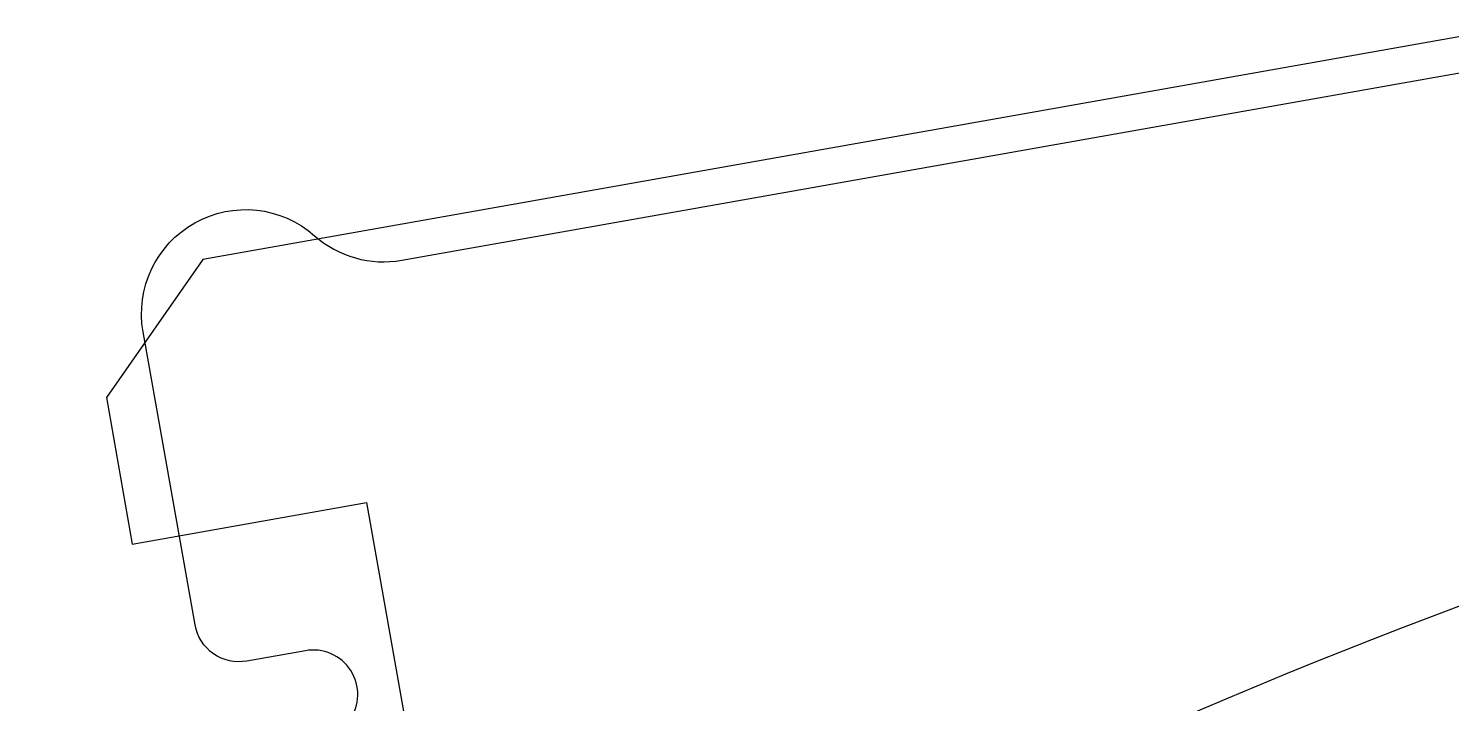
# Model space of a CAD drawing. Header units: millimetres. Extents: x 0 to 8967983, y -224399 to 13801.
# Drawn here: x 71350.16 to 71355.99, y -193461.96 to -193459.19 of the extents above; entities that cross this region are included whole.
import ezdxf

# ---------------------------------------------------------------- set-up
doc = ezdxf.new("R2010")
doc.units = ezdxf.units.MM
doc.header["$LTSCALE"] = 10
doc.layers.add('Архитектура', color=251, linetype='Continuous')

msp = doc.modelspace()

# ---------------------------------------------------------------- linework, layer by layer
at = {"layer": 'Архитектура', "lineweight": 25, "transparency": 33554684}
for points in [[(71359.2326, -193420.671), (71365.0169, -193453.3072, 0.414326), (71365.6529, -193453.7517), (71366.9735, -193453.5177, 0.410627), (71367.4192, -193452.8885), (71367.3009, -193452.2214, 0.492552), (71367.0362, -193452.0206), (71366.5381, -193452.1089, -0.441111), (71366.2554, -193451.9114), (71365.9874, -193450.0572, -0.208057), (71366.2678, -193449.2014, -0.000016), (71368.1953, -193446.4465, -0.439819), (71369.6386, -193446.1907, -0.000016), (71372.3955, -193448.1153, -0.208057), (71372.9529, -193448.8227), (71373.3384, -193450.656, -0.441111), (71373.1409, -193450.9386), (71372.6427, -193451.0269, 0.492552), (71372.4632, -193451.3064), (71372.5814, -193451.9735, 0.410627), (71373.2162, -193452.4112), (71374.5367, -193452.1772, 0.414326), (71374.9812, -193451.5412), (71369.1968, -193418.905, 0.523933)], [(71359.2326, -193420.671), (71365.0169, -193453.3072, 0.414326), (71365.6529, -193453.7517), (71366.9735, -193453.5177, 0.410627), (71367.4192, -193452.8885), (71367.3009, -193452.2214, 0.492552), (71367.0362, -193452.0206), (71366.5381, -193452.1089, -0.441111), (71366.2554, -193451.9114), (71365.9874, -193450.0572, -0.208057), (71366.2678, -193449.2014, -0.000016), (71368.1953, -193446.4465, -0.439819), (71369.6386, -193446.1907, -0.000016), (71372.3955, -193448.1153, -0.208057), (71372.9529, -193448.8227), (71373.3384, -193450.656, -0.441111), (71373.1409, -193450.9386), (71372.6427, -193451.0269, 0.492552), (71372.4632, -193451.3064), (71372.5814, -193451.9735, 0.410627), (71373.2162, -193452.4112), (71374.5367, -193452.1772, 0.414326), (71374.9812, -193451.5412), (71369.1968, -193418.905, 0.523933)], [(71359.2326, -193420.671), (71365.0169, -193453.3072, 0.414326), (71365.6529, -193453.7517), (71366.9735, -193453.5177, 0.410627), (71367.4192, -193452.8885), (71367.3009, -193452.2214, 0.492552), (71367.0362, -193452.0206), (71366.5381, -193452.1089, -0.441111), (71366.2554, -193451.9114), (71365.9874, -193450.0572, -0.208057), (71366.2678, -193449.2014, -0.000016), (71368.1953, -193446.4465, -0.439819), (71369.6386, -193446.1907, -0.000016), (71372.3955, -193448.1153, -0.208057), (71372.9529, -193448.8227), (71373.3384, -193450.656, -0.441111), (71373.1409, -193450.9386), (71372.6427, -193451.0269, 0.492552), (71372.4632, -193451.3064), (71372.5814, -193451.9735, 0.410627), (71373.2162, -193452.4112), (71374.5367, -193452.1772, 0.414326), (71374.9812, -193451.5412), (71369.1968, -193418.905, 0.523933)], [(71359.2326, -193420.671), (71365.0169, -193453.3072, 0.414326), (71365.6529, -193453.7517), (71366.9735, -193453.5177, 0.410627), (71367.4192, -193452.8885), (71367.3009, -193452.2214, 0.492552), (71367.0362, -193452.0206), (71366.5381, -193452.1089, -0.441111), (71366.2554, -193451.9114), (71365.9874, -193450.0572, -0.208057), (71366.2678, -193449.2014, -0.000016), (71368.1953, -193446.4465, -0.439819), (71369.6386, -193446.1907, -0.000016), (71372.3955, -193448.1153, -0.208057), (71372.9529, -193448.8227), (71373.3384, -193450.656, -0.441111), (71373.1409, -193450.9386), (71372.6427, -193451.0269, 0.492552), (71372.4632, -193451.3064), (71372.5814, -193451.9735, 0.410627), (71373.2162, -193452.4112), (71374.5367, -193452.1772, 0.414326), (71374.9812, -193451.5412), (71369.1968, -193418.905, 0.523933)], [(71359.2326, -193420.671), (71365.0169, -193453.3072, 0.414326), (71365.6529, -193453.7517), (71366.9735, -193453.5177, 0.410627), (71367.4192, -193452.8885), (71367.3009, -193452.2214, 0.492552), (71367.0362, -193452.0206), (71366.5381, -193452.1089, -0.441111), (71366.2554, -193451.9114), (71365.9874, -193450.0572, -0.208057), (71366.2678, -193449.2014, -0.000016), (71368.1953, -193446.4465, -0.439819), (71369.6386, -193446.1907, -0.000016), (71372.3955, -193448.1153, -0.208057), (71372.9529, -193448.8227), (71373.3384, -193450.656, -0.441111), (71373.1409, -193450.9386), (71372.6427, -193451.0269, 0.492552), (71372.4632, -193451.3064), (71372.5814, -193451.9735, 0.410627), (71373.2162, -193452.4112), (71374.5367, -193452.1772, 0.414326), (71374.9812, -193451.5412), (71369.1968, -193418.905, 0.523933)], [(71359.2326, -193420.671), (71365.0169, -193453.3072, 0.414326), (71365.6529, -193453.7517), (71366.9735, -193453.5177, 0.410627), (71367.4192, -193452.8885), (71367.3009, -193452.2214, 0.492552), (71367.0362, -193452.0206), (71366.5381, -193452.1089, -0.441111), (71366.2554, -193451.9114), (71365.9874, -193450.0572, -0.208057), (71366.2678, -193449.2014, -0.000016), (71368.1953, -193446.4465, -0.439819), (71369.6386, -193446.1907, -0.000016), (71372.3955, -193448.1153, -0.208057), (71372.9529, -193448.8227), (71373.3384, -193450.656, -0.441111), (71373.1409, -193450.9386), (71372.6427, -193451.0269, 0.492552), (71372.4632, -193451.3064), (71372.5814, -193451.9735, 0.410627), (71373.2162, -193452.4112), (71374.5367, -193452.1772, 0.414326), (71374.9812, -193451.5412), (71369.1968, -193418.905, 0.523933)], [(71359.2326, -193420.671), (71365.0169, -193453.3072, 0.414326), (71365.6529, -193453.7517), (71366.9735, -193453.5177, 0.410627), (71367.4192, -193452.8885), (71367.3009, -193452.2214, 0.492552), (71367.0362, -193452.0206), (71366.5381, -193452.1089, -0.441111), (71366.2554, -193451.9114), (71365.9874, -193450.0572, -0.208057), (71366.2678, -193449.2014, -0.000016), (71368.1953, -193446.4465, -0.439819), (71369.6386, -193446.1907, -0.000016), (71372.3955, -193448.1153, -0.208057), (71372.9529, -193448.8227), (71373.3384, -193450.656, -0.441111), (71373.1409, -193450.9386), (71372.6427, -193451.0269, 0.492552), (71372.4632, -193451.3064), (71372.5814, -193451.9735, 0.410627), (71373.2162, -193452.4112), (71374.5367, -193452.1772, 0.414326), (71374.9812, -193451.5412), (71369.1968, -193418.905, 0.523933)], [(71359.2326, -193420.671), (71365.0169, -193453.3072, 0.414326), (71365.6529, -193453.7517), (71366.9735, -193453.5177, 0.410627), (71367.4192, -193452.8885), (71367.3009, -193452.2214, 0.492552), (71367.0362, -193452.0206), (71366.5381, -193452.1089, -0.441111), (71366.2554, -193451.9114), (71365.9874, -193450.0572, -0.208057), (71366.2678, -193449.2014, -0.000016), (71368.1953, -193446.4465, -0.439819), (71369.6386, -193446.1907, -0.000016), (71372.3955, -193448.1153, -0.208057), (71372.9529, -193448.8227), (71373.3384, -193450.656, -0.441111), (71373.1409, -193450.9386), (71372.6427, -193451.0269, 0.492552), (71372.4632, -193451.3064), (71372.5814, -193451.9735, 0.410627), (71373.2162, -193452.4112), (71374.5367, -193452.1772, 0.414326), (71374.9812, -193451.5412), (71369.1968, -193418.905, 0.523933)], [(71359.2326, -193420.671), (71365.0169, -193453.3072, 0.414326), (71365.6529, -193453.7517), (71366.9735, -193453.5177, 0.410627), (71367.4192, -193452.8885), (71367.3009, -193452.2214, 0.492552), (71367.0362, -193452.0206), (71366.5381, -193452.1089, -0.441111), (71366.2554, -193451.9114), (71365.9874, -193450.0572, -0.208057), (71366.2678, -193449.2014, -0.000016), (71368.1953, -193446.4465, -0.439819), (71369.6386, -193446.1907, -0.000016), (71372.3955, -193448.1153, -0.208057), (71372.9529, -193448.8227), (71373.3384, -193450.656, -0.441111), (71373.1409, -193450.9386), (71372.6427, -193451.0269, 0.492552), (71372.4632, -193451.3064), (71372.5814, -193451.9735, 0.410627), (71373.2162, -193452.4112), (71374.5367, -193452.1772, 0.414326), (71374.9812, -193451.5412), (71369.1968, -193418.905, 0.523933)], [(71359.2326, -193420.671), (71365.0169, -193453.3072, 0.414326), (71365.6529, -193453.7517), (71366.9735, -193453.5177, 0.410627), (71367.4192, -193452.8885), (71367.3009, -193452.2214, 0.492552), (71367.0362, -193452.0206), (71366.5381, -193452.1089, -0.441111), (71366.2554, -193451.9114), (71365.9874, -193450.0572, -0.208057), (71366.2678, -193449.2014, -0.000016), (71368.1953, -193446.4465, -0.439819), (71369.6386, -193446.1907, -0.000016), (71372.3955, -193448.1153, -0.208057), (71372.9529, -193448.8227), (71373.3384, -193450.656, -0.441111), (71373.1409, -193450.9386), (71372.6427, -193451.0269, 0.492552), (71372.4632, -193451.3064), (71372.5814, -193451.9735, 0.410627), (71373.2162, -193452.4112), (71374.5367, -193452.1772, 0.414326), (71374.9812, -193451.5412), (71369.1968, -193418.905, 0.523933)], [(71359.2326, -193420.671), (71365.0169, -193453.3072, 0.414326), (71365.6529, -193453.7517), (71366.9735, -193453.5177, 0.410627), (71367.4192, -193452.8885), (71367.3009, -193452.2214, 0.492552), (71367.0362, -193452.0206), (71366.5381, -193452.1089, -0.441111), (71366.2554, -193451.9114), (71365.9874, -193450.0572, -0.208057), (71366.2678, -193449.2014, -0.000016), (71368.1953, -193446.4465, -0.439819), (71369.6386, -193446.1907, -0.000016), (71372.3955, -193448.1153, -0.208057), (71372.9529, -193448.8227), (71373.3384, -193450.656, -0.441111), (71373.1409, -193450.9386), (71372.6427, -193451.0269, 0.492552), (71372.4632, -193451.3064), (71372.5814, -193451.9735, 0.410627), (71373.2162, -193452.4112), (71374.5367, -193452.1772, 0.414326), (71374.9812, -193451.5412), (71369.1968, -193418.905, 0.523933)], [(71359.2326, -193420.671), (71365.0169, -193453.3072, 0.414326), (71365.6529, -193453.7517), (71366.9735, -193453.5177, 0.410627), (71367.4192, -193452.8885), (71367.3009, -193452.2214, 0.492552), (71367.0362, -193452.0206), (71366.5381, -193452.1089, -0.441111), (71366.2554, -193451.9114), (71365.9874, -193450.0572, -0.208057), (71366.2678, -193449.2014, -0.000016), (71368.1953, -193446.4465, -0.439819), (71369.6386, -193446.1907, -0.000016), (71372.3955, -193448.1153, -0.208057), (71372.9529, -193448.8227), (71373.3384, -193450.656, -0.441111), (71373.1409, -193450.9386), (71372.6427, -193451.0269, 0.492552), (71372.4632, -193451.3064), (71372.5814, -193451.9735, 0.410627), (71373.2162, -193452.4112), (71374.5367, -193452.1772, 0.414326), (71374.9812, -193451.5412), (71369.1968, -193418.905, 0.523933)], [(71359.2326, -193420.671), (71365.0169, -193453.3072, 0.414326), (71365.6529, -193453.7517), (71366.9735, -193453.5177, 0.410627), (71367.4192, -193452.8885), (71367.3009, -193452.2214, 0.492552), (71367.0362, -193452.0206), (71366.5381, -193452.1089, -0.441111), (71366.2554, -193451.9114), (71365.9874, -193450.0572, -0.208057), (71366.2678, -193449.2014, -0.000016), (71368.1953, -193446.4465, -0.439819), (71369.6386, -193446.1907, -0.000016), (71372.3955, -193448.1153, -0.208057), (71372.9529, -193448.8227), (71373.3384, -193450.656, -0.441111), (71373.1409, -193450.9386), (71372.6427, -193451.0269, 0.492552), (71372.4632, -193451.3064), (71372.5814, -193451.9735, 0.410627), (71373.2162, -193452.4112), (71374.5367, -193452.1772, 0.414326), (71374.9812, -193451.5412), (71369.1968, -193418.905, 0.523933)], [(71359.2326, -193420.671), (71365.0169, -193453.3072, 0.414326), (71365.6529, -193453.7517), (71366.9735, -193453.5177, 0.410627), (71367.4192, -193452.8885), (71367.3009, -193452.2214, 0.492552), (71367.0362, -193452.0206), (71366.5381, -193452.1089, -0.441111), (71366.2554, -193451.9114), (71365.9874, -193450.0572, -0.208057), (71366.2678, -193449.2014, -0.000016), (71368.1953, -193446.4465, -0.439819), (71369.6386, -193446.1907, -0.000016), (71372.3955, -193448.1153, -0.208057), (71372.9529, -193448.8227), (71373.3384, -193450.656, -0.441111), (71373.1409, -193450.9386), (71372.6427, -193451.0269, 0.492552), (71372.4632, -193451.3064), (71372.5814, -193451.9735, 0.410627), (71373.2162, -193452.4112), (71374.5367, -193452.1772, 0.414326), (71374.9812, -193451.5412), (71369.1968, -193418.905, 0.523933)], [(71359.2326, -193420.671), (71365.0169, -193453.3072, 0.414326), (71365.6529, -193453.7517), (71366.9735, -193453.5177, 0.410627), (71367.4192, -193452.8885), (71367.3009, -193452.2214, 0.492552), (71367.0362, -193452.0206), (71366.5381, -193452.1089, -0.441111), (71366.2554, -193451.9114), (71365.9874, -193450.0572, -0.208057), (71366.2678, -193449.2014, -0.000016), (71368.1953, -193446.4465, -0.439819), (71369.6386, -193446.1907, -0.000016), (71372.3955, -193448.1153, -0.208057), (71372.9529, -193448.8227), (71373.3384, -193450.656, -0.441111), (71373.1409, -193450.9386), (71372.6427, -193451.0269, 0.492552), (71372.4632, -193451.3064), (71372.5814, -193451.9735, 0.410627), (71373.2162, -193452.4112), (71374.5367, -193452.1772, 0.414326), (71374.9812, -193451.5412), (71369.1968, -193418.905, 0.523933)], [(71359.2326, -193420.671), (71365.0169, -193453.3072, 0.414326), (71365.6529, -193453.7517), (71366.9735, -193453.5177, 0.410627), (71367.4192, -193452.8885), (71367.3009, -193452.2214, 0.492552), (71367.0362, -193452.0206), (71366.5381, -193452.1089, -0.441111), (71366.2554, -193451.9114), (71365.9874, -193450.0572, -0.208057), (71366.2678, -193449.2014, -0.000016), (71368.1953, -193446.4465, -0.439819), (71369.6386, -193446.1907, -0.000016), (71372.3955, -193448.1153, -0.208057), (71372.9529, -193448.8227), (71373.3384, -193450.656, -0.441111), (71373.1409, -193450.9386), (71372.6427, -193451.0269, 0.492552), (71372.4632, -193451.3064), (71372.5814, -193451.9735, 0.410627), (71373.2162, -193452.4112), (71374.5367, -193452.1772, 0.414326), (71374.9812, -193451.5412), (71369.1968, -193418.905, 0.523933)], [(71359.2326, -193420.671), (71365.0169, -193453.3072, 0.414326), (71365.6529, -193453.7517), (71366.9735, -193453.5177, 0.410627), (71367.4192, -193452.8885), (71367.3009, -193452.2214, 0.492552), (71367.0362, -193452.0206), (71366.5381, -193452.1089, -0.441111), (71366.2554, -193451.9114), (71365.9874, -193450.0572, -0.208057), (71366.2678, -193449.2014, -0.000016), (71368.1953, -193446.4465, -0.439819), (71369.6386, -193446.1907, -0.000016), (71372.3955, -193448.1153, -0.208057), (71372.9529, -193448.8227), (71373.3384, -193450.656, -0.441111), (71373.1409, -193450.9386), (71372.6427, -193451.0269, 0.492552), (71372.4632, -193451.3064), (71372.5814, -193451.9735, 0.410627), (71373.2162, -193452.4112), (71374.5367, -193452.1772, 0.414326), (71374.9812, -193451.5412), (71369.1968, -193418.905, 0.523933)], [(71359.2326, -193420.671), (71365.0169, -193453.3072, 0.414326), (71365.6529, -193453.7517), (71366.9735, -193453.5177, 0.410627), (71367.4192, -193452.8885), (71367.3009, -193452.2214, 0.492552), (71367.0362, -193452.0206), (71366.5381, -193452.1089, -0.441111), (71366.2554, -193451.9114), (71365.9874, -193450.0572, -0.208057), (71366.2678, -193449.2014, -0.000016), (71368.1953, -193446.4465, -0.439819), (71369.6386, -193446.1907, -0.000016), (71372.3955, -193448.1153, -0.208057), (71372.9529, -193448.8227), (71373.3384, -193450.656, -0.441111), (71373.1409, -193450.9386), (71372.6427, -193451.0269, 0.492552), (71372.4632, -193451.3064), (71372.5814, -193451.9735, 0.410627), (71373.2162, -193452.4112), (71374.5367, -193452.1772, 0.414326), (71374.9812, -193451.5412), (71369.1968, -193418.905, 0.523933)], [(71359.2326, -193420.671), (71365.0169, -193453.3072, 0.414326), (71365.6529, -193453.7517), (71366.9735, -193453.5177, 0.410627), (71367.4192, -193452.8885), (71367.3009, -193452.2214, 0.492552), (71367.0362, -193452.0206), (71366.5381, -193452.1089, -0.441111), (71366.2554, -193451.9114), (71365.9874, -193450.0572, -0.208057), (71366.2678, -193449.2014, -0.000016), (71368.1953, -193446.4465, -0.439819), (71369.6386, -193446.1907, -0.000016), (71372.3955, -193448.1153, -0.208057), (71372.9529, -193448.8227), (71373.3384, -193450.656, -0.441111), (71373.1409, -193450.9386), (71372.6427, -193451.0269, 0.492552), (71372.4632, -193451.3064), (71372.5814, -193451.9735, 0.410627), (71373.2162, -193452.4112), (71374.5367, -193452.1772, 0.414326), (71374.9812, -193451.5412), (71369.1968, -193418.905, 0.523933)], [(71359.2326, -193420.671), (71365.0169, -193453.3072, 0.414326), (71365.6529, -193453.7517), (71366.9735, -193453.5177, 0.410627), (71367.4192, -193452.8885), (71367.3009, -193452.2214, 0.492552), (71367.0362, -193452.0206), (71366.5381, -193452.1089, -0.441111), (71366.2554, -193451.9114), (71365.9874, -193450.0572, -0.208057), (71366.2678, -193449.2014, -0.000016), (71368.1953, -193446.4465, -0.439819), (71369.6386, -193446.1907, -0.000016), (71372.3955, -193448.1153, -0.208057), (71372.9529, -193448.8227), (71373.3384, -193450.656, -0.441111), (71373.1409, -193450.9386), (71372.6427, -193451.0269, 0.492552), (71372.4632, -193451.3064), (71372.5814, -193451.9735, 0.410627), (71373.2162, -193452.4112), (71374.5367, -193452.1772, 0.414326), (71374.9812, -193451.5412), (71369.1968, -193418.905, 0.523933)], [(71359.2326, -193420.671), (71365.0169, -193453.3072, 0.414326), (71365.6529, -193453.7517), (71366.9735, -193453.5177, 0.410627), (71367.4192, -193452.8885), (71367.3009, -193452.2214, 0.492552), (71367.0362, -193452.0206), (71366.5381, -193452.1089, -0.441111), (71366.2554, -193451.9114), (71365.9874, -193450.0572, -0.208057), (71366.2678, -193449.2014, -0.000016), (71368.1953, -193446.4465, -0.439819), (71369.6386, -193446.1907, -0.000016), (71372.3955, -193448.1153, -0.208057), (71372.9529, -193448.8227), (71373.3384, -193450.656, -0.441111), (71373.1409, -193450.9386), (71372.6427, -193451.0269, 0.492552), (71372.4632, -193451.3064), (71372.5814, -193451.9735, 0.410627), (71373.2162, -193452.4112), (71374.5367, -193452.1772, 0.414326), (71374.9812, -193451.5412), (71369.1968, -193418.905, 0.523933)], [(71359.2326, -193420.671), (71365.0169, -193453.3072, 0.414326), (71365.6529, -193453.7517), (71366.9735, -193453.5177, 0.410627), (71367.4192, -193452.8885), (71367.3009, -193452.2214, 0.492552), (71367.0362, -193452.0206), (71366.5381, -193452.1089, -0.441111), (71366.2554, -193451.9114), (71365.9874, -193450.0572, -0.208057), (71366.2678, -193449.2014, -0.000016), (71368.1953, -193446.4465, -0.439819), (71369.6386, -193446.1907, -0.000016), (71372.3955, -193448.1153, -0.208057), (71372.9529, -193448.8227), (71373.3384, -193450.656, -0.441111), (71373.1409, -193450.9386), (71372.6427, -193451.0269, 0.492552), (71372.4632, -193451.3064), (71372.5814, -193451.9735, 0.410627), (71373.2162, -193452.4112), (71374.5367, -193452.1772, 0.414326), (71374.9812, -193451.5412), (71369.1968, -193418.905, 0.523933)], [(71359.2326, -193420.671), (71365.0169, -193453.3072, 0.414326), (71365.6529, -193453.7517), (71366.9735, -193453.5177, 0.410627), (71367.4192, -193452.8885), (71367.3009, -193452.2214, 0.492552), (71367.0362, -193452.0206), (71366.5381, -193452.1089, -0.441111), (71366.2554, -193451.9114), (71365.9874, -193450.0572, -0.208057), (71366.2678, -193449.2014, -0.000016), (71368.1953, -193446.4465, -0.439819), (71369.6386, -193446.1907, -0.000016), (71372.3955, -193448.1153, -0.208057), (71372.9529, -193448.8227), (71373.3384, -193450.656, -0.441111), (71373.1409, -193450.9386), (71372.6427, -193451.0269, 0.492552), (71372.4632, -193451.3064), (71372.5814, -193451.9735, 0.410627), (71373.2162, -193452.4112), (71374.5367, -193452.1772, 0.414326), (71374.9812, -193451.5412), (71369.1968, -193418.905, 0.523933)], [(71359.2326, -193420.671), (71365.0169, -193453.3072, 0.414326), (71365.6529, -193453.7517), (71366.9735, -193453.5177, 0.410627), (71367.4192, -193452.8885), (71367.3009, -193452.2214, 0.492552), (71367.0362, -193452.0206), (71366.5381, -193452.1089, -0.441111), (71366.2554, -193451.9114), (71365.9874, -193450.0572, -0.208057), (71366.2678, -193449.2014, -0.000016), (71368.1953, -193446.4465, -0.439819), (71369.6386, -193446.1907, -0.000016), (71372.3955, -193448.1153, -0.208057), (71372.9529, -193448.8227), (71373.3384, -193450.656, -0.441111), (71373.1409, -193450.9386), (71372.6427, -193451.0269, 0.492552), (71372.4632, -193451.3064), (71372.5814, -193451.9735, 0.410627), (71373.2162, -193452.4112), (71374.5367, -193452.1772, 0.414326), (71374.9812, -193451.5412), (71369.1968, -193418.905, 0.523933)], [(71359.2326, -193420.671), (71365.0169, -193453.3072, 0.414326), (71365.6529, -193453.7517), (71366.9735, -193453.5177, 0.410627), (71367.4192, -193452.8885), (71367.3009, -193452.2214, 0.492552), (71367.0362, -193452.0206), (71366.5381, -193452.1089, -0.441111), (71366.2554, -193451.9114), (71365.9874, -193450.0572, -0.208057), (71366.2678, -193449.2014, -0.000016), (71368.1953, -193446.4465, -0.439819), (71369.6386, -193446.1907, -0.000016), (71372.3955, -193448.1153, -0.208057), (71372.9529, -193448.8227), (71373.3384, -193450.656, -0.441111), (71373.1409, -193450.9386), (71372.6427, -193451.0269, 0.492552), (71372.4632, -193451.3064), (71372.5814, -193451.9735, 0.410627), (71373.2162, -193452.4112), (71374.5367, -193452.1772, 0.414326), (71374.9812, -193451.5412), (71369.1968, -193418.905, 0.523933)], [(71359.2326, -193420.671), (71365.0169, -193453.3072, 0.414326), (71365.6529, -193453.7517), (71366.9735, -193453.5177, 0.410627), (71367.4192, -193452.8885), (71367.3009, -193452.2214, 0.492552), (71367.0362, -193452.0206), (71366.5381, -193452.1089, -0.441111), (71366.2554, -193451.9114), (71365.9874, -193450.0572, -0.208057), (71366.2678, -193449.2014, -0.000016), (71368.1953, -193446.4465, -0.439819), (71369.6386, -193446.1907, -0.000016), (71372.3955, -193448.1153, -0.208057), (71372.9529, -193448.8227), (71373.3384, -193450.656, -0.441111), (71373.1409, -193450.9386), (71372.6427, -193451.0269, 0.492552), (71372.4632, -193451.3064), (71372.5814, -193451.9735, 0.410627), (71373.2162, -193452.4112), (71374.5367, -193452.1772, 0.414326), (71374.9812, -193451.5412), (71369.1968, -193418.905, 0.523933)], [(71359.2326, -193420.671), (71365.0169, -193453.3072, 0.414326), (71365.6529, -193453.7517), (71366.9735, -193453.5177, 0.410627), (71367.4192, -193452.8885), (71367.3009, -193452.2214, 0.492552), (71367.0362, -193452.0206), (71366.5381, -193452.1089, -0.441111), (71366.2554, -193451.9114), (71365.9874, -193450.0572, -0.208057), (71366.2678, -193449.2014, -0.000016), (71368.1953, -193446.4465, -0.439819), (71369.6386, -193446.1907, -0.000016), (71372.3955, -193448.1153, -0.208057), (71372.9529, -193448.8227), (71373.3384, -193450.656, -0.441111), (71373.1409, -193450.9386), (71372.6427, -193451.0269, 0.492552), (71372.4632, -193451.3064), (71372.5814, -193451.9735, 0.410627), (71373.2162, -193452.4112), (71374.5367, -193452.1772, 0.414326), (71374.9812, -193451.5412), (71369.1968, -193418.905, 0.523933)], [(71359.2326, -193420.671), (71365.0169, -193453.3072, 0.414326), (71365.6529, -193453.7517), (71366.9735, -193453.5177, 0.410627), (71367.4192, -193452.8885), (71367.3009, -193452.2214, 0.492552), (71367.0362, -193452.0206), (71366.5381, -193452.1089, -0.441111), (71366.2554, -193451.9114), (71365.9874, -193450.0572, -0.208057), (71366.2678, -193449.2014, -0.000016), (71368.1953, -193446.4465, -0.439819), (71369.6386, -193446.1907, -0.000016), (71372.3955, -193448.1153, -0.208057), (71372.9529, -193448.8227), (71373.3384, -193450.656, -0.441111), (71373.1409, -193450.9386), (71372.6427, -193451.0269, 0.492552), (71372.4632, -193451.3064), (71372.5814, -193451.9735, 0.410627), (71373.2162, -193452.4112), (71374.5367, -193452.1772, 0.414326), (71374.9812, -193451.5412), (71369.1968, -193418.905, 0.523933)], [(71359.2326, -193420.671), (71365.0169, -193453.3072, 0.414326), (71365.6529, -193453.7517), (71366.9735, -193453.5177, 0.410627), (71367.4192, -193452.8885), (71367.3009, -193452.2214, 0.492552), (71367.0362, -193452.0206), (71366.5381, -193452.1089, -0.441111), (71366.2554, -193451.9114), (71365.9874, -193450.0572, -0.208057), (71366.2678, -193449.2014, -0.000016), (71368.1953, -193446.4465, -0.439819), (71369.6386, -193446.1907, -0.000016), (71372.3955, -193448.1153, -0.208057), (71372.9529, -193448.8227), (71373.3384, -193450.656, -0.441111), (71373.1409, -193450.9386), (71372.6427, -193451.0269, 0.492552), (71372.4632, -193451.3064), (71372.5814, -193451.9735, 0.410627), (71373.2162, -193452.4112), (71374.5367, -193452.1772, 0.414326), (71374.9812, -193451.5412), (71369.1968, -193418.905, 0.523933)], [(71390.4931, -193453.1157), (71350.871, -193460.1382), (71350.4759, -193460.7035), (71350.5823, -193461.3037), (71351.5427, -193461.1335), (71351.947, -193463.4145, -0.414362), (71351.7, -193463.7678), (71345.0972, -193464.9381, -0.414326)], [(71390.4931, -193453.1157), (71350.871, -193460.1382), (71350.4759, -193460.7035), (71350.5823, -193461.3037), (71351.5427, -193461.1335), (71351.947, -193463.4145, -0.414362), (71351.7, -193463.7678), (71345.0972, -193464.9381, -0.414326)], [(71390.4931, -193453.1157), (71350.871, -193460.1382), (71350.4759, -193460.7035), (71350.5823, -193461.3037), (71351.5427, -193461.1335), (71351.947, -193463.4145, -0.414362), (71351.7, -193463.7678), (71345.0972, -193464.9381, -0.414326)], [(71390.4931, -193453.1157), (71350.871, -193460.1382), (71350.4759, -193460.7035), (71350.5823, -193461.3037), (71351.5427, -193461.1335), (71351.947, -193463.4145, -0.414362), (71351.7, -193463.7678), (71345.0972, -193464.9381, -0.414326)], [(71390.4931, -193453.1157), (71350.871, -193460.1382), (71350.4759, -193460.7035), (71350.5823, -193461.3037), (71351.5427, -193461.1335), (71351.947, -193463.4145, -0.414362), (71351.7, -193463.7678), (71345.0972, -193464.9381, -0.414326)], [(71390.4931, -193453.1157), (71350.871, -193460.1382), (71350.4759, -193460.7035), (71350.5823, -193461.3037), (71351.5427, -193461.1335), (71351.947, -193463.4145, -0.414362), (71351.7, -193463.7678), (71345.0972, -193464.9381, -0.414326)], [(71390.4931, -193453.1157), (71350.871, -193460.1382), (71350.4759, -193460.7035), (71350.5823, -193461.3037), (71351.5427, -193461.1335), (71351.947, -193463.4145, -0.414362), (71351.7, -193463.7678), (71345.0972, -193464.9381, -0.414326)], [(71390.4931, -193453.1157), (71350.871, -193460.1382), (71350.4759, -193460.7035), (71350.5823, -193461.3037), (71351.5427, -193461.1335), (71351.947, -193463.4145, -0.414362), (71351.7, -193463.7678), (71345.0972, -193464.9381, -0.414326)], [(71390.4931, -193453.1157), (71350.871, -193460.1382), (71350.4759, -193460.7035), (71350.5823, -193461.3037), (71351.5427, -193461.1335), (71351.947, -193463.4145, -0.414362), (71351.7, -193463.7678), (71345.0972, -193464.9381, -0.414326)], [(71390.4931, -193453.1157), (71350.871, -193460.1382), (71350.4759, -193460.7035), (71350.5823, -193461.3037), (71351.5427, -193461.1335), (71351.947, -193463.4145, -0.414362), (71351.7, -193463.7678), (71345.0972, -193464.9381, -0.414326)], [(71390.4931, -193453.1157), (71350.871, -193460.1382), (71350.4759, -193460.7035), (71350.5823, -193461.3037), (71351.5427, -193461.1335), (71351.947, -193463.4145, -0.414362), (71351.7, -193463.7678), (71345.0972, -193464.9381, -0.414326)], [(71390.4931, -193453.1157), (71350.871, -193460.1382), (71350.4759, -193460.7035), (71350.5823, -193461.3037), (71351.5427, -193461.1335), (71351.947, -193463.4145, -0.414362), (71351.7, -193463.7678), (71345.0972, -193464.9381, -0.414326)], [(71390.4931, -193453.1157), (71350.871, -193460.1382), (71350.4759, -193460.7035), (71350.5823, -193461.3037), (71351.5427, -193461.1335), (71351.947, -193463.4145, -0.414362), (71351.7, -193463.7678), (71345.0972, -193464.9381, -0.414326)], [(71390.4931, -193453.1157), (71350.871, -193460.1382), (71350.4759, -193460.7035), (71350.5823, -193461.3037), (71351.5427, -193461.1335), (71351.947, -193463.4145, -0.414362), (71351.7, -193463.7678), (71345.0972, -193464.9381, -0.414326)], [(71390.4931, -193453.1157), (71350.871, -193460.1382), (71350.4759, -193460.7035), (71350.5823, -193461.3037), (71351.5427, -193461.1335), (71351.947, -193463.4145, -0.414362), (71351.7, -193463.7678), (71345.0972, -193464.9381, -0.414326)], [(71390.4931, -193453.1157), (71350.871, -193460.1382), (71350.4759, -193460.7035), (71350.5823, -193461.3037), (71351.5427, -193461.1335), (71351.947, -193463.4145, -0.414362), (71351.7, -193463.7678), (71345.0972, -193464.9381, -0.414326)], [(71390.4931, -193453.1157), (71350.871, -193460.1382), (71350.4759, -193460.7035), (71350.5823, -193461.3037), (71351.5427, -193461.1335), (71351.947, -193463.4145, -0.414362), (71351.7, -193463.7678), (71345.0972, -193464.9381, -0.414326)], [(71390.4931, -193453.1157), (71350.871, -193460.1382), (71350.4759, -193460.7035), (71350.5823, -193461.3037), (71351.5427, -193461.1335), (71351.947, -193463.4145, -0.414362), (71351.7, -193463.7678), (71345.0972, -193464.9381, -0.414326)], [(71390.4931, -193453.1157), (71350.871, -193460.1382), (71350.4759, -193460.7035), (71350.5823, -193461.3037), (71351.5427, -193461.1335), (71351.947, -193463.4145, -0.414362), (71351.7, -193463.7678), (71345.0972, -193464.9381, -0.414326)], [(71390.4931, -193453.1157), (71350.871, -193460.1382), (71350.4759, -193460.7035), (71350.5823, -193461.3037), (71351.5427, -193461.1335), (71351.947, -193463.4145, -0.414362), (71351.7, -193463.7678), (71345.0972, -193464.9381, -0.414326)], [(71390.4931, -193453.1157), (71350.871, -193460.1382), (71350.4759, -193460.7035), (71350.5823, -193461.3037), (71351.5427, -193461.1335), (71351.947, -193463.4145, -0.414362), (71351.7, -193463.7678), (71345.0972, -193464.9381, -0.414326)], [(71390.4931, -193453.1157), (71350.871, -193460.1382), (71350.4759, -193460.7035), (71350.5823, -193461.3037), (71351.5427, -193461.1335), (71351.947, -193463.4145, -0.414362), (71351.7, -193463.7678), (71345.0972, -193464.9381, -0.414326)], [(71390.4931, -193453.1157), (71350.871, -193460.1382), (71350.4759, -193460.7035), (71350.5823, -193461.3037), (71351.5427, -193461.1335), (71351.947, -193463.4145, -0.414362), (71351.7, -193463.7678), (71345.0972, -193464.9381, -0.414326)], [(71390.4931, -193453.1157), (71350.871, -193460.1382), (71350.4759, -193460.7035), (71350.5823, -193461.3037), (71351.5427, -193461.1335), (71351.947, -193463.4145, -0.414362), (71351.7, -193463.7678), (71345.0972, -193464.9381, -0.414326)], [(71390.4931, -193453.1157), (71350.871, -193460.1382), (71350.4759, -193460.7035), (71350.5823, -193461.3037), (71351.5427, -193461.1335), (71351.947, -193463.4145, -0.414362), (71351.7, -193463.7678), (71345.0972, -193464.9381, -0.414326)], [(71390.4931, -193453.1157), (71350.871, -193460.1382), (71350.4759, -193460.7035), (71350.5823, -193461.3037), (71351.5427, -193461.1335), (71351.947, -193463.4145, -0.414362), (71351.7, -193463.7678), (71345.0972, -193464.9381, -0.414326)], [(71390.4931, -193453.1157), (71350.871, -193460.1382), (71350.4759, -193460.7035), (71350.5823, -193461.3037), (71351.5427, -193461.1335), (71351.947, -193463.4145, -0.414362), (71351.7, -193463.7678), (71345.0972, -193464.9381, -0.414326)], [(71390.4931, -193453.1157), (71350.871, -193460.1382), (71350.4759, -193460.7035), (71350.5823, -193461.3037), (71351.5427, -193461.1335), (71351.947, -193463.4145, -0.414362), (71351.7, -193463.7678), (71345.0972, -193464.9381, -0.414326)], [(71390.4931, -193453.1157), (71350.871, -193460.1382), (71350.4759, -193460.7035), (71350.5823, -193461.3037), (71351.5427, -193461.1335), (71351.947, -193463.4145, -0.414362), (71351.7, -193463.7678), (71345.0972, -193464.9381, -0.414326)], [(71337.274, -193458.4091, -0.164997), (71339.1412, -193461.8072), (71339.1625, -193461.9272, 0.414304), (71339.6572, -193462.273), (71343.3787, -193461.6134, 0.228696), (71343.6795, -193461.3963, -0.319049), (71344.1229, -193461.1782, -0.319002), (71344.475, -193461.525), (71344.6878, -193462.7255, -0.4144), (71344.5396, -193462.9375), (71344.2995, -193462.98, 0.668339), (71344.2267, -193463.31), (71345.6399, -193464.2978, 0.198883), (71346.05, -193464.3883), (71350.1317, -193463.6649, 0.198883), (71350.4856, -193463.4389), (71351.4733, -193462.0256, 0.668339), (71351.2915, -193461.7408), (71351.0514, -193461.7833, -0.4144), (71350.8394, -193461.6352), (71350.6266, -193460.4347, -0.710202), (71351.3294, -193460.0405, 0.228696), (71351.6865, -193460.1409), (71360.86, -193458.515, 0.414362)], [(71337.274, -193458.4091, -0.164997), (71339.1412, -193461.8072), (71339.1625, -193461.9272, 0.414304), (71339.6572, -193462.273), (71343.3787, -193461.6134, 0.228696), (71343.6795, -193461.3963, -0.319049), (71344.1229, -193461.1782, -0.319002), (71344.475, -193461.525), (71344.6878, -193462.7255, -0.4144), (71344.5396, -193462.9375), (71344.2995, -193462.98, 0.668339), (71344.2267, -193463.31), (71345.6399, -193464.2978, 0.198883), (71346.05, -193464.3883), (71350.1317, -193463.6649, 0.198883), (71350.4856, -193463.4389), (71351.4733, -193462.0256, 0.668339), (71351.2915, -193461.7408), (71351.0514, -193461.7833, -0.4144), (71350.8394, -193461.6352), (71350.6266, -193460.4347, -0.710202), (71351.3294, -193460.0405, 0.228696), (71351.6865, -193460.1409), (71360.86, -193458.515, 0.414362)], [(71337.274, -193458.4091, -0.164997), (71339.1412, -193461.8072), (71339.1625, -193461.9272, 0.414304), (71339.6572, -193462.273), (71343.3787, -193461.6134, 0.228696), (71343.6795, -193461.3963, -0.319049), (71344.1229, -193461.1782, -0.319002), (71344.475, -193461.525), (71344.6878, -193462.7255, -0.4144), (71344.5396, -193462.9375), (71344.2995, -193462.98, 0.668339), (71344.2267, -193463.31), (71345.6399, -193464.2978, 0.198883), (71346.05, -193464.3883), (71350.1317, -193463.6649, 0.198883), (71350.4856, -193463.4389), (71351.4733, -193462.0256, 0.668339), (71351.2915, -193461.7408), (71351.0514, -193461.7833, -0.4144), (71350.8394, -193461.6352), (71350.6266, -193460.4347, -0.710202), (71351.3294, -193460.0405, 0.228696), (71351.6865, -193460.1409), (71360.86, -193458.515, 0.414362)], [(71337.274, -193458.4091, -0.164997), (71339.1412, -193461.8072), (71339.1625, -193461.9272, 0.414304), (71339.6572, -193462.273), (71343.3787, -193461.6134, 0.228696), (71343.6795, -193461.3963, -0.319049), (71344.1229, -193461.1782, -0.319002), (71344.475, -193461.525), (71344.6878, -193462.7255, -0.4144), (71344.5396, -193462.9375), (71344.2995, -193462.98, 0.668339), (71344.2267, -193463.31), (71345.6399, -193464.2978, 0.198883), (71346.05, -193464.3883), (71350.1317, -193463.6649, 0.198883), (71350.4856, -193463.4389), (71351.4733, -193462.0256, 0.668339), (71351.2915, -193461.7408), (71351.0514, -193461.7833, -0.4144), (71350.8394, -193461.6352), (71350.6266, -193460.4347, -0.710202), (71351.3294, -193460.0405, 0.228696), (71351.6865, -193460.1409), (71360.86, -193458.515, 0.414362)], [(71337.274, -193458.4091, -0.164997), (71339.1412, -193461.8072), (71339.1625, -193461.9272, 0.414304), (71339.6572, -193462.273), (71343.3787, -193461.6134, 0.228696), (71343.6795, -193461.3963, -0.319049), (71344.1229, -193461.1782, -0.319002), (71344.475, -193461.525), (71344.6878, -193462.7255, -0.4144), (71344.5396, -193462.9375), (71344.2995, -193462.98, 0.668339), (71344.2267, -193463.31), (71345.6399, -193464.2978, 0.198883), (71346.05, -193464.3883), (71350.1317, -193463.6649, 0.198883), (71350.4856, -193463.4389), (71351.4733, -193462.0256, 0.668339), (71351.2915, -193461.7408), (71351.0514, -193461.7833, -0.4144), (71350.8394, -193461.6352), (71350.6266, -193460.4347, -0.710202), (71351.3294, -193460.0405, 0.228696), (71351.6865, -193460.1409), (71360.86, -193458.515, 0.414362)], [(71337.274, -193458.4091, -0.164997), (71339.1412, -193461.8072), (71339.1625, -193461.9272, 0.414304), (71339.6572, -193462.273), (71343.3787, -193461.6134, 0.228696), (71343.6795, -193461.3963, -0.319049), (71344.1229, -193461.1782, -0.319002), (71344.475, -193461.525), (71344.6878, -193462.7255, -0.4144), (71344.5396, -193462.9375), (71344.2995, -193462.98, 0.668339), (71344.2267, -193463.31), (71345.6399, -193464.2978, 0.198883), (71346.05, -193464.3883), (71350.1317, -193463.6649, 0.198883), (71350.4856, -193463.4389), (71351.4733, -193462.0256, 0.668339), (71351.2915, -193461.7408), (71351.0514, -193461.7833, -0.4144), (71350.8394, -193461.6352), (71350.6266, -193460.4347, -0.710202), (71351.3294, -193460.0405, 0.228696), (71351.6865, -193460.1409), (71360.86, -193458.515, 0.414362)], [(71337.274, -193458.4091, -0.164997), (71339.1412, -193461.8072), (71339.1625, -193461.9272, 0.414304), (71339.6572, -193462.273), (71343.3787, -193461.6134, 0.228696), (71343.6795, -193461.3963, -0.319049), (71344.1229, -193461.1782, -0.319002), (71344.475, -193461.525), (71344.6878, -193462.7255, -0.4144), (71344.5396, -193462.9375), (71344.2995, -193462.98, 0.668339), (71344.2267, -193463.31), (71345.6399, -193464.2978, 0.198883), (71346.05, -193464.3883), (71350.1317, -193463.6649, 0.198883), (71350.4856, -193463.4389), (71351.4733, -193462.0256, 0.668339), (71351.2915, -193461.7408), (71351.0514, -193461.7833, -0.4144), (71350.8394, -193461.6352), (71350.6266, -193460.4347, -0.710202), (71351.3294, -193460.0405, 0.228696), (71351.6865, -193460.1409), (71360.86, -193458.515, 0.414362)], [(71337.274, -193458.4091, -0.164997), (71339.1412, -193461.8072), (71339.1625, -193461.9272, 0.414304), (71339.6572, -193462.273), (71343.3787, -193461.6134, 0.228696), (71343.6795, -193461.3963, -0.319049), (71344.1229, -193461.1782, -0.319002), (71344.475, -193461.525), (71344.6878, -193462.7255, -0.4144), (71344.5396, -193462.9375), (71344.2995, -193462.98, 0.668339), (71344.2267, -193463.31), (71345.6399, -193464.2978, 0.198883), (71346.05, -193464.3883), (71350.1317, -193463.6649, 0.198883), (71350.4856, -193463.4389), (71351.4733, -193462.0256, 0.668339), (71351.2915, -193461.7408), (71351.0514, -193461.7833, -0.4144), (71350.8394, -193461.6352), (71350.6266, -193460.4347, -0.710202), (71351.3294, -193460.0405, 0.228696), (71351.6865, -193460.1409), (71360.86, -193458.515, 0.414362)], [(71337.274, -193458.4091, -0.164997), (71339.1412, -193461.8072), (71339.1625, -193461.9272, 0.414304), (71339.6572, -193462.273), (71343.3787, -193461.6134, 0.228696), (71343.6795, -193461.3963, -0.319049), (71344.1229, -193461.1782, -0.319002), (71344.475, -193461.525), (71344.6878, -193462.7255, -0.4144), (71344.5396, -193462.9375), (71344.2995, -193462.98, 0.668339), (71344.2267, -193463.31), (71345.6399, -193464.2978, 0.198883), (71346.05, -193464.3883), (71350.1317, -193463.6649, 0.198883), (71350.4856, -193463.4389), (71351.4733, -193462.0256, 0.668339), (71351.2915, -193461.7408), (71351.0514, -193461.7833, -0.4144), (71350.8394, -193461.6352), (71350.6266, -193460.4347, -0.710202), (71351.3294, -193460.0405, 0.228696), (71351.6865, -193460.1409), (71360.86, -193458.515, 0.414362)], [(71337.274, -193458.4091, -0.164997), (71339.1412, -193461.8072), (71339.1625, -193461.9272, 0.414304), (71339.6572, -193462.273), (71343.3787, -193461.6134, 0.228696), (71343.6795, -193461.3963, -0.319049), (71344.1229, -193461.1782, -0.319002), (71344.475, -193461.525), (71344.6878, -193462.7255, -0.4144), (71344.5396, -193462.9375), (71344.2995, -193462.98, 0.668339), (71344.2267, -193463.31), (71345.6399, -193464.2978, 0.198883), (71346.05, -193464.3883), (71350.1317, -193463.6649, 0.198883), (71350.4856, -193463.4389), (71351.4733, -193462.0256, 0.668339), (71351.2915, -193461.7408), (71351.0514, -193461.7833, -0.4144), (71350.8394, -193461.6352), (71350.6266, -193460.4347, -0.710202), (71351.3294, -193460.0405, 0.228696), (71351.6865, -193460.1409), (71360.86, -193458.515, 0.414362)], [(71337.274, -193458.4091, -0.164997), (71339.1412, -193461.8072), (71339.1625, -193461.9272, 0.414304), (71339.6572, -193462.273), (71343.3787, -193461.6134, 0.228696), (71343.6795, -193461.3963, -0.319049), (71344.1229, -193461.1782, -0.319002), (71344.475, -193461.525), (71344.6878, -193462.7255, -0.4144), (71344.5396, -193462.9375), (71344.2995, -193462.98, 0.668339), (71344.2267, -193463.31), (71345.6399, -193464.2978, 0.198883), (71346.05, -193464.3883), (71350.1317, -193463.6649, 0.198883), (71350.4856, -193463.4389), (71351.4733, -193462.0256, 0.668339), (71351.2915, -193461.7408), (71351.0514, -193461.7833, -0.4144), (71350.8394, -193461.6352), (71350.6266, -193460.4347, -0.710202), (71351.3294, -193460.0405, 0.228696), (71351.6865, -193460.1409), (71360.86, -193458.515, 0.414362)], [(71337.274, -193458.4091, -0.164997), (71339.1412, -193461.8072), (71339.1625, -193461.9272, 0.414304), (71339.6572, -193462.273), (71343.3787, -193461.6134, 0.228696), (71343.6795, -193461.3963, -0.319049), (71344.1229, -193461.1782, -0.319002), (71344.475, -193461.525), (71344.6878, -193462.7255, -0.4144), (71344.5396, -193462.9375), (71344.2995, -193462.98, 0.668339), (71344.2267, -193463.31), (71345.6399, -193464.2978, 0.198883), (71346.05, -193464.3883), (71350.1317, -193463.6649, 0.198883), (71350.4856, -193463.4389), (71351.4733, -193462.0256, 0.668339), (71351.2915, -193461.7408), (71351.0514, -193461.7833, -0.4144), (71350.8394, -193461.6352), (71350.6266, -193460.4347, -0.710202), (71351.3294, -193460.0405, 0.228696), (71351.6865, -193460.1409), (71360.86, -193458.515, 0.414362)], [(71337.274, -193458.4091, -0.164997), (71339.1412, -193461.8072), (71339.1625, -193461.9272, 0.414304), (71339.6572, -193462.273), (71343.3787, -193461.6134, 0.228696), (71343.6795, -193461.3963, -0.319049), (71344.1229, -193461.1782, -0.319002), (71344.475, -193461.525), (71344.6878, -193462.7255, -0.4144), (71344.5396, -193462.9375), (71344.2995, -193462.98, 0.668339), (71344.2267, -193463.31), (71345.6399, -193464.2978, 0.198883), (71346.05, -193464.3883), (71350.1317, -193463.6649, 0.198883), (71350.4856, -193463.4389), (71351.4733, -193462.0256, 0.668339), (71351.2915, -193461.7408), (71351.0514, -193461.7833, -0.4144), (71350.8394, -193461.6352), (71350.6266, -193460.4347, -0.710202), (71351.3294, -193460.0405, 0.228696), (71351.6865, -193460.1409), (71360.86, -193458.515, 0.414362)], [(71337.274, -193458.4091, -0.164997), (71339.1412, -193461.8072), (71339.1625, -193461.9272, 0.414304), (71339.6572, -193462.273), (71343.3787, -193461.6134, 0.228696), (71343.6795, -193461.3963, -0.319049), (71344.1229, -193461.1782, -0.319002), (71344.475, -193461.525), (71344.6878, -193462.7255, -0.4144), (71344.5396, -193462.9375), (71344.2995, -193462.98, 0.668339), (71344.2267, -193463.31), (71345.6399, -193464.2978, 0.198883), (71346.05, -193464.3883), (71350.1317, -193463.6649, 0.198883), (71350.4856, -193463.4389), (71351.4733, -193462.0256, 0.668339), (71351.2915, -193461.7408), (71351.0514, -193461.7833, -0.4144), (71350.8394, -193461.6352), (71350.6266, -193460.4347, -0.710202), (71351.3294, -193460.0405, 0.228696), (71351.6865, -193460.1409), (71360.86, -193458.515, 0.414362)], [(71337.274, -193458.4091, -0.164997), (71339.1412, -193461.8072), (71339.1625, -193461.9272, 0.414304), (71339.6572, -193462.273), (71343.3787, -193461.6134, 0.228696), (71343.6795, -193461.3963, -0.319049), (71344.1229, -193461.1782, -0.319002), (71344.475, -193461.525), (71344.6878, -193462.7255, -0.4144), (71344.5396, -193462.9375), (71344.2995, -193462.98, 0.668339), (71344.2267, -193463.31), (71345.6399, -193464.2978, 0.198883), (71346.05, -193464.3883), (71350.1317, -193463.6649, 0.198883), (71350.4856, -193463.4389), (71351.4733, -193462.0256, 0.668339), (71351.2915, -193461.7408), (71351.0514, -193461.7833, -0.4144), (71350.8394, -193461.6352), (71350.6266, -193460.4347, -0.710202), (71351.3294, -193460.0405, 0.228696), (71351.6865, -193460.1409), (71360.86, -193458.515, 0.414362)], [(71337.274, -193458.4091, -0.164997), (71339.1412, -193461.8072), (71339.1625, -193461.9272, 0.414304), (71339.6572, -193462.273), (71343.3787, -193461.6134, 0.228696), (71343.6795, -193461.3963, -0.319049), (71344.1229, -193461.1782, -0.319002), (71344.475, -193461.525), (71344.6878, -193462.7255, -0.4144), (71344.5396, -193462.9375), (71344.2995, -193462.98, 0.668339), (71344.2267, -193463.31), (71345.6399, -193464.2978, 0.198883), (71346.05, -193464.3883), (71350.1317, -193463.6649, 0.198883), (71350.4856, -193463.4389), (71351.4733, -193462.0256, 0.668339), (71351.2915, -193461.7408), (71351.0514, -193461.7833, -0.4144), (71350.8394, -193461.6352), (71350.6266, -193460.4347, -0.710202), (71351.3294, -193460.0405, 0.228696), (71351.6865, -193460.1409), (71360.86, -193458.515, 0.414362)], [(71337.274, -193458.4091, -0.164997), (71339.1412, -193461.8072), (71339.1625, -193461.9272, 0.414304), (71339.6572, -193462.273), (71343.3787, -193461.6134, 0.228696), (71343.6795, -193461.3963, -0.319049), (71344.1229, -193461.1782, -0.319002), (71344.475, -193461.525), (71344.6878, -193462.7255, -0.4144), (71344.5396, -193462.9375), (71344.2995, -193462.98, 0.668339), (71344.2267, -193463.31), (71345.6399, -193464.2978, 0.198883), (71346.05, -193464.3883), (71350.1317, -193463.6649, 0.198883), (71350.4856, -193463.4389), (71351.4733, -193462.0256, 0.668339), (71351.2915, -193461.7408), (71351.0514, -193461.7833, -0.4144), (71350.8394, -193461.6352), (71350.6266, -193460.4347, -0.710202), (71351.3294, -193460.0405, 0.228696), (71351.6865, -193460.1409), (71360.86, -193458.515, 0.414362)], [(71337.274, -193458.4091, -0.164997), (71339.1412, -193461.8072), (71339.1625, -193461.9272, 0.414304), (71339.6572, -193462.273), (71343.3787, -193461.6134, 0.228696), (71343.6795, -193461.3963, -0.319049), (71344.1229, -193461.1782, -0.319002), (71344.475, -193461.525), (71344.6878, -193462.7255, -0.4144), (71344.5396, -193462.9375), (71344.2995, -193462.98, 0.668339), (71344.2267, -193463.31), (71345.6399, -193464.2978, 0.198883), (71346.05, -193464.3883), (71350.1317, -193463.6649, 0.198883), (71350.4856, -193463.4389), (71351.4733, -193462.0256, 0.668339), (71351.2915, -193461.7408), (71351.0514, -193461.7833, -0.4144), (71350.8394, -193461.6352), (71350.6266, -193460.4347, -0.710202), (71351.3294, -193460.0405, 0.228696), (71351.6865, -193460.1409), (71360.86, -193458.515, 0.414362)], [(71337.274, -193458.4091, -0.164997), (71339.1412, -193461.8072), (71339.1625, -193461.9272, 0.414304), (71339.6572, -193462.273), (71343.3787, -193461.6134, 0.228696), (71343.6795, -193461.3963, -0.319049), (71344.1229, -193461.1782, -0.319002), (71344.475, -193461.525), (71344.6878, -193462.7255, -0.4144), (71344.5396, -193462.9375), (71344.2995, -193462.98, 0.668339), (71344.2267, -193463.31), (71345.6399, -193464.2978, 0.198883), (71346.05, -193464.3883), (71350.1317, -193463.6649, 0.198883), (71350.4856, -193463.4389), (71351.4733, -193462.0256, 0.668339), (71351.2915, -193461.7408), (71351.0514, -193461.7833, -0.4144), (71350.8394, -193461.6352), (71350.6266, -193460.4347, -0.710202), (71351.3294, -193460.0405, 0.228696), (71351.6865, -193460.1409), (71360.86, -193458.515, 0.414362)], [(71337.274, -193458.4091, -0.164997), (71339.1412, -193461.8072), (71339.1625, -193461.9272, 0.414304), (71339.6572, -193462.273), (71343.3787, -193461.6134, 0.228696), (71343.6795, -193461.3963, -0.319049), (71344.1229, -193461.1782, -0.319002), (71344.475, -193461.525), (71344.6878, -193462.7255, -0.4144), (71344.5396, -193462.9375), (71344.2995, -193462.98, 0.668339), (71344.2267, -193463.31), (71345.6399, -193464.2978, 0.198883), (71346.05, -193464.3883), (71350.1317, -193463.6649, 0.198883), (71350.4856, -193463.4389), (71351.4733, -193462.0256, 0.668339), (71351.2915, -193461.7408), (71351.0514, -193461.7833, -0.4144), (71350.8394, -193461.6352), (71350.6266, -193460.4347, -0.710202), (71351.3294, -193460.0405, 0.228696), (71351.6865, -193460.1409), (71360.86, -193458.515, 0.414362)], [(71337.274, -193458.4091, -0.164997), (71339.1412, -193461.8072), (71339.1625, -193461.9272, 0.414304), (71339.6572, -193462.273), (71343.3787, -193461.6134, 0.228696), (71343.6795, -193461.3963, -0.319049), (71344.1229, -193461.1782, -0.319002), (71344.475, -193461.525), (71344.6878, -193462.7255, -0.4144), (71344.5396, -193462.9375), (71344.2995, -193462.98, 0.668339), (71344.2267, -193463.31), (71345.6399, -193464.2978, 0.198883), (71346.05, -193464.3883), (71350.1317, -193463.6649, 0.198883), (71350.4856, -193463.4389), (71351.4733, -193462.0256, 0.668339), (71351.2915, -193461.7408), (71351.0514, -193461.7833, -0.4144), (71350.8394, -193461.6352), (71350.6266, -193460.4347, -0.710202), (71351.3294, -193460.0405, 0.228696), (71351.6865, -193460.1409), (71360.86, -193458.515, 0.414362)], [(71337.274, -193458.4091, -0.164997), (71339.1412, -193461.8072), (71339.1625, -193461.9272, 0.414304), (71339.6572, -193462.273), (71343.3787, -193461.6134, 0.228696), (71343.6795, -193461.3963, -0.319049), (71344.1229, -193461.1782, -0.319002), (71344.475, -193461.525), (71344.6878, -193462.7255, -0.4144), (71344.5396, -193462.9375), (71344.2995, -193462.98, 0.668339), (71344.2267, -193463.31), (71345.6399, -193464.2978, 0.198883), (71346.05, -193464.3883), (71350.1317, -193463.6649, 0.198883), (71350.4856, -193463.4389), (71351.4733, -193462.0256, 0.668339), (71351.2915, -193461.7408), (71351.0514, -193461.7833, -0.4144), (71350.8394, -193461.6352), (71350.6266, -193460.4347, -0.710202), (71351.3294, -193460.0405, 0.228696), (71351.6865, -193460.1409), (71360.86, -193458.515, 0.414362)], [(71337.274, -193458.4091, -0.164997), (71339.1412, -193461.8072), (71339.1625, -193461.9272, 0.414304), (71339.6572, -193462.273), (71343.3787, -193461.6134, 0.228696), (71343.6795, -193461.3963, -0.319049), (71344.1229, -193461.1782, -0.319002), (71344.475, -193461.525), (71344.6878, -193462.7255, -0.4144), (71344.5396, -193462.9375), (71344.2995, -193462.98, 0.668339), (71344.2267, -193463.31), (71345.6399, -193464.2978, 0.198883), (71346.05, -193464.3883), (71350.1317, -193463.6649, 0.198883), (71350.4856, -193463.4389), (71351.4733, -193462.0256, 0.668339), (71351.2915, -193461.7408), (71351.0514, -193461.7833, -0.4144), (71350.8394, -193461.6352), (71350.6266, -193460.4347, -0.710202), (71351.3294, -193460.0405, 0.228696), (71351.6865, -193460.1409), (71360.86, -193458.515, 0.414362)], [(71337.274, -193458.4091, -0.164997), (71339.1412, -193461.8072), (71339.1625, -193461.9272, 0.414304), (71339.6572, -193462.273), (71343.3787, -193461.6134, 0.228696), (71343.6795, -193461.3963, -0.319049), (71344.1229, -193461.1782, -0.319002), (71344.475, -193461.525), (71344.6878, -193462.7255, -0.4144), (71344.5396, -193462.9375), (71344.2995, -193462.98, 0.668339), (71344.2267, -193463.31), (71345.6399, -193464.2978, 0.198883), (71346.05, -193464.3883), (71350.1317, -193463.6649, 0.198883), (71350.4856, -193463.4389), (71351.4733, -193462.0256, 0.668339), (71351.2915, -193461.7408), (71351.0514, -193461.7833, -0.4144), (71350.8394, -193461.6352), (71350.6266, -193460.4347, -0.710202), (71351.3294, -193460.0405, 0.228696), (71351.6865, -193460.1409), (71360.86, -193458.515, 0.414362)], [(71337.274, -193458.4091, -0.164997), (71339.1412, -193461.8072), (71339.1625, -193461.9272, 0.414304), (71339.6572, -193462.273), (71343.3787, -193461.6134, 0.228696), (71343.6795, -193461.3963, -0.319049), (71344.1229, -193461.1782, -0.319002), (71344.475, -193461.525), (71344.6878, -193462.7255, -0.4144), (71344.5396, -193462.9375), (71344.2995, -193462.98, 0.668339), (71344.2267, -193463.31), (71345.6399, -193464.2978, 0.198883), (71346.05, -193464.3883), (71350.1317, -193463.6649, 0.198883), (71350.4856, -193463.4389), (71351.4733, -193462.0256, 0.668339), (71351.2915, -193461.7408), (71351.0514, -193461.7833, -0.4144), (71350.8394, -193461.6352), (71350.6266, -193460.4347, -0.710202), (71351.3294, -193460.0405, 0.228696), (71351.6865, -193460.1409), (71360.86, -193458.515, 0.414362)], [(71337.274, -193458.4091, -0.164997), (71339.1412, -193461.8072), (71339.1625, -193461.9272, 0.414304), (71339.6572, -193462.273), (71343.3787, -193461.6134, 0.228696), (71343.6795, -193461.3963, -0.319049), (71344.1229, -193461.1782, -0.319002), (71344.475, -193461.525), (71344.6878, -193462.7255, -0.4144), (71344.5396, -193462.9375), (71344.2995, -193462.98, 0.668339), (71344.2267, -193463.31), (71345.6399, -193464.2978, 0.198883), (71346.05, -193464.3883), (71350.1317, -193463.6649, 0.198883), (71350.4856, -193463.4389), (71351.4733, -193462.0256, 0.668339), (71351.2915, -193461.7408), (71351.0514, -193461.7833, -0.4144), (71350.8394, -193461.6352), (71350.6266, -193460.4347, -0.710202), (71351.3294, -193460.0405, 0.228696), (71351.6865, -193460.1409), (71360.86, -193458.515, 0.414362)], [(71337.274, -193458.4091, -0.164997), (71339.1412, -193461.8072), (71339.1625, -193461.9272, 0.414304), (71339.6572, -193462.273), (71343.3787, -193461.6134, 0.228696), (71343.6795, -193461.3963, -0.319049), (71344.1229, -193461.1782, -0.319002), (71344.475, -193461.525), (71344.6878, -193462.7255, -0.4144), (71344.5396, -193462.9375), (71344.2995, -193462.98, 0.668339), (71344.2267, -193463.31), (71345.6399, -193464.2978, 0.198883), (71346.05, -193464.3883), (71350.1317, -193463.6649, 0.198883), (71350.4856, -193463.4389), (71351.4733, -193462.0256, 0.668339), (71351.2915, -193461.7408), (71351.0514, -193461.7833, -0.4144), (71350.8394, -193461.6352), (71350.6266, -193460.4347, -0.710202), (71351.3294, -193460.0405, 0.228696), (71351.6865, -193460.1409), (71360.86, -193458.515, 0.414362)], [(71337.274, -193458.4091, -0.164997), (71339.1412, -193461.8072), (71339.1625, -193461.9272, 0.414304), (71339.6572, -193462.273), (71343.3787, -193461.6134, 0.228696), (71343.6795, -193461.3963, -0.319049), (71344.1229, -193461.1782, -0.319002), (71344.475, -193461.525), (71344.6878, -193462.7255, -0.4144), (71344.5396, -193462.9375), (71344.2995, -193462.98, 0.668339), (71344.2267, -193463.31), (71345.6399, -193464.2978, 0.198883), (71346.05, -193464.3883), (71350.1317, -193463.6649, 0.198883), (71350.4856, -193463.4389), (71351.4733, -193462.0256, 0.668339), (71351.2915, -193461.7408), (71351.0514, -193461.7833, -0.4144), (71350.8394, -193461.6352), (71350.6266, -193460.4347, -0.710202), (71351.3294, -193460.0405, 0.228696), (71351.6865, -193460.1409), (71360.86, -193458.515, 0.414362)], [(71337.274, -193458.4091, -0.164997), (71339.1412, -193461.8072), (71339.1625, -193461.9272, 0.414304), (71339.6572, -193462.273), (71343.3787, -193461.6134, 0.228696), (71343.6795, -193461.3963, -0.319049), (71344.1229, -193461.1782, -0.319002), (71344.475, -193461.525), (71344.6878, -193462.7255, -0.4144), (71344.5396, -193462.9375), (71344.2995, -193462.98, 0.668339), (71344.2267, -193463.31), (71345.6399, -193464.2978, 0.198883), (71346.05, -193464.3883), (71350.1317, -193463.6649, 0.198883), (71350.4856, -193463.4389), (71351.4733, -193462.0256, 0.668339), (71351.2915, -193461.7408), (71351.0514, -193461.7833, -0.4144), (71350.8394, -193461.6352), (71350.6266, -193460.4347, -0.710202), (71351.3294, -193460.0405, 0.228696), (71351.6865, -193460.1409), (71360.86, -193458.515, 0.414362)], [(71345.3998, -193466.4413), (71352.7229, -193465.1434, 0.414326), (71353.5626, -193463.942), (71353.3498, -193462.7415, -0.082799), (71361.0493, -193460.2634), (71370.7735, -193458.54)], [(71345.3998, -193466.4413), (71352.7229, -193465.1434, 0.414326), (71353.5626, -193463.942), (71353.3498, -193462.7415, -0.082799), (71361.0493, -193460.2634), (71370.7735, -193458.54)], [(71345.3998, -193466.4413), (71352.7229, -193465.1434, 0.414326), (71353.5626, -193463.942), (71353.3498, -193462.7415, -0.082799), (71361.0493, -193460.2634), (71370.7735, -193458.54)], [(71345.3998, -193466.4413), (71352.7229, -193465.1434, 0.414326), (71353.5626, -193463.942), (71353.3498, -193462.7415, -0.082799), (71361.0493, -193460.2634), (71370.7735, -193458.54)], [(71345.3998, -193466.4413), (71352.7229, -193465.1434, 0.414326), (71353.5626, -193463.942), (71353.3498, -193462.7415, -0.082799), (71361.0493, -193460.2634), (71370.7735, -193458.54)], [(71345.3998, -193466.4413), (71352.7229, -193465.1434, 0.414326), (71353.5626, -193463.942), (71353.3498, -193462.7415, -0.082799), (71361.0493, -193460.2634), (71370.7735, -193458.54)], [(71345.3998, -193466.4413), (71352.7229, -193465.1434, 0.414326), (71353.5626, -193463.942), (71353.3498, -193462.7415, -0.082799), (71361.0493, -193460.2634), (71370.7735, -193458.54)], [(71345.3998, -193466.4413), (71352.7229, -193465.1434, 0.414326), (71353.5626, -193463.942), (71353.3498, -193462.7415, -0.082799), (71361.0493, -193460.2634), (71370.7735, -193458.54)], [(71345.3998, -193466.4413), (71352.7229, -193465.1434, 0.414326), (71353.5626, -193463.942), (71353.3498, -193462.7415, -0.082799), (71361.0493, -193460.2634), (71370.7735, -193458.54)], [(71345.3998, -193466.4413), (71352.7229, -193465.1434, 0.414326), (71353.5626, -193463.942), (71353.3498, -193462.7415, -0.082799), (71361.0493, -193460.2634), (71370.7735, -193458.54)], [(71345.3998, -193466.4413), (71352.7229, -193465.1434, 0.414326), (71353.5626, -193463.942), (71353.3498, -193462.7415, -0.082799), (71361.0493, -193460.2634), (71370.7735, -193458.54)], [(71345.3998, -193466.4413), (71352.7229, -193465.1434, 0.414326), (71353.5626, -193463.942), (71353.3498, -193462.7415, -0.082799), (71361.0493, -193460.2634), (71370.7735, -193458.54)], [(71345.3998, -193466.4413), (71352.7229, -193465.1434, 0.414326), (71353.5626, -193463.942), (71353.3498, -193462.7415, -0.082799), (71361.0493, -193460.2634), (71370.7735, -193458.54)], [(71345.3998, -193466.4413), (71352.7229, -193465.1434, 0.414326), (71353.5626, -193463.942), (71353.3498, -193462.7415, -0.082799), (71361.0493, -193460.2634), (71370.7735, -193458.54)], [(71345.3998, -193466.4413), (71352.7229, -193465.1434, 0.414326), (71353.5626, -193463.942), (71353.3498, -193462.7415, -0.082799), (71361.0493, -193460.2634), (71370.7735, -193458.54)], [(71345.3998, -193466.4413), (71352.7229, -193465.1434, 0.414326), (71353.5626, -193463.942), (71353.3498, -193462.7415, -0.082799), (71361.0493, -193460.2634), (71370.7735, -193458.54)], [(71345.3998, -193466.4413), (71352.7229, -193465.1434, 0.414326), (71353.5626, -193463.942), (71353.3498, -193462.7415, -0.082799), (71361.0493, -193460.2634), (71370.7735, -193458.54)], [(71345.3998, -193466.4413), (71352.7229, -193465.1434, 0.414326), (71353.5626, -193463.942), (71353.3498, -193462.7415, -0.082799), (71361.0493, -193460.2634), (71370.7735, -193458.54)], [(71345.3998, -193466.4413), (71352.7229, -193465.1434, 0.414326), (71353.5626, -193463.942), (71353.3498, -193462.7415, -0.082799), (71361.0493, -193460.2634), (71370.7735, -193458.54)], [(71345.3998, -193466.4413), (71352.7229, -193465.1434, 0.414326), (71353.5626, -193463.942), (71353.3498, -193462.7415, -0.082799), (71361.0493, -193460.2634), (71370.7735, -193458.54)], [(71345.3998, -193466.4413), (71352.7229, -193465.1434, 0.414326), (71353.5626, -193463.942), (71353.3498, -193462.7415, -0.082799), (71361.0493, -193460.2634), (71370.7735, -193458.54)], [(71345.3998, -193466.4413), (71352.7229, -193465.1434, 0.414326), (71353.5626, -193463.942), (71353.3498, -193462.7415, -0.082799), (71361.0493, -193460.2634), (71370.7735, -193458.54)], [(71345.3998, -193466.4413), (71352.7229, -193465.1434, 0.414326), (71353.5626, -193463.942), (71353.3498, -193462.7415, -0.082799), (71361.0493, -193460.2634), (71370.7735, -193458.54)], [(71345.3998, -193466.4413), (71352.7229, -193465.1434, 0.414326), (71353.5626, -193463.942), (71353.3498, -193462.7415, -0.082799), (71361.0493, -193460.2634), (71370.7735, -193458.54)], [(71345.3998, -193466.4413), (71352.7229, -193465.1434, 0.414326), (71353.5626, -193463.942), (71353.3498, -193462.7415, -0.082799), (71361.0493, -193460.2634), (71370.7735, -193458.54)], [(71345.3998, -193466.4413), (71352.7229, -193465.1434, 0.414326), (71353.5626, -193463.942), (71353.3498, -193462.7415, -0.082799), (71361.0493, -193460.2634), (71370.7735, -193458.54)], [(71345.3998, -193466.4413), (71352.7229, -193465.1434, 0.414326), (71353.5626, -193463.942), (71353.3498, -193462.7415, -0.082799), (71361.0493, -193460.2634), (71370.7735, -193458.54)], [(71345.3998, -193466.4413), (71352.7229, -193465.1434, 0.414326), (71353.5626, -193463.942), (71353.3498, -193462.7415, -0.082799), (71361.0493, -193460.2634), (71370.7735, -193458.54)], [(71345.3998, -193466.4413), (71352.7229, -193465.1434, 0.414326), (71353.5626, -193463.942), (71353.3498, -193462.7415, -0.082799), (71361.0493, -193460.2634), (71370.7735, -193458.54)]]:
    msp.add_lwpolyline(points, format="xyb", dxfattribs=at)
msp.add_arc((68711.0138, -184296.962), 9778.6546, 272.59254797, 356.63539137, dxfattribs=at)

doc.saveas('drawing.dxf')
